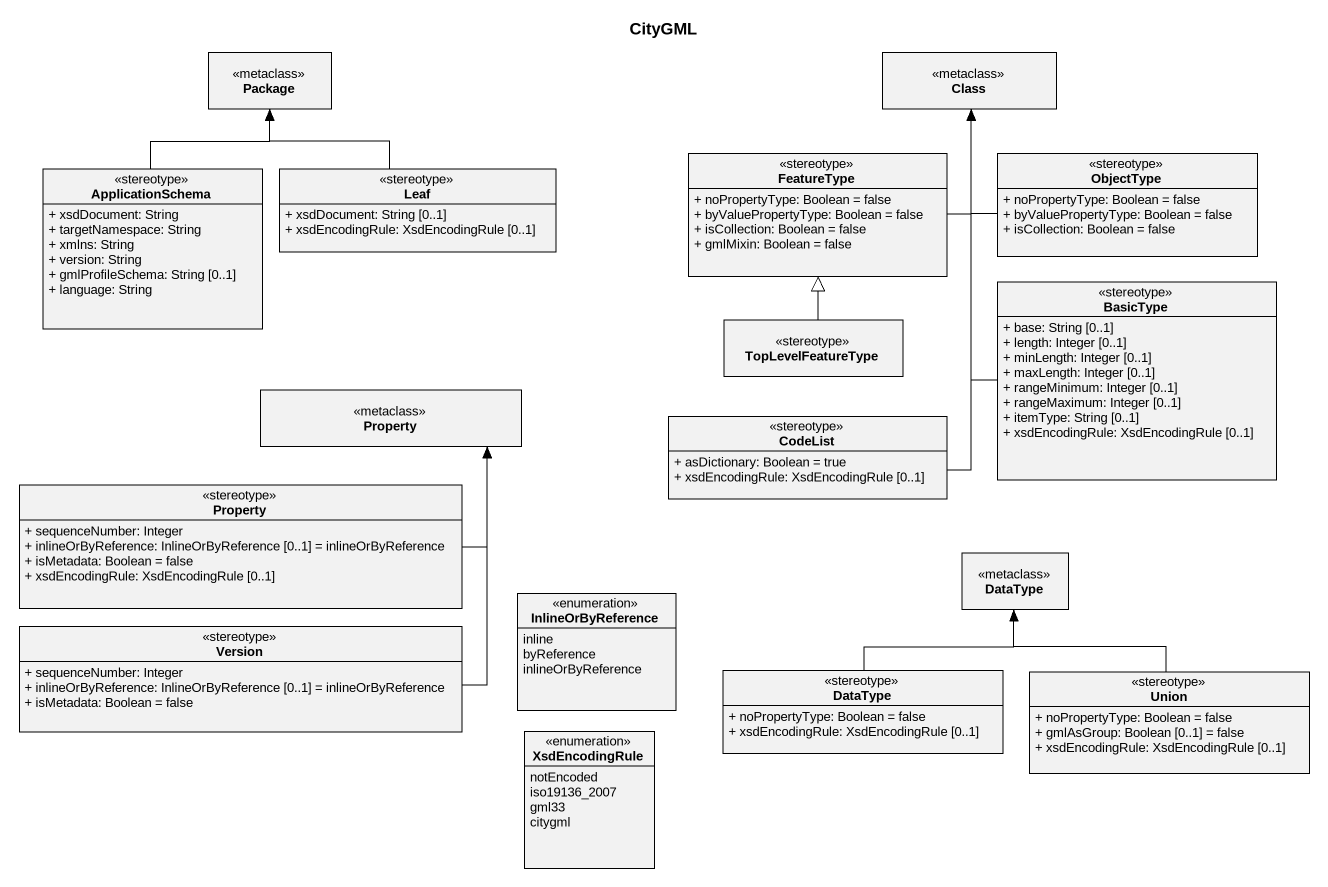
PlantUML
@startuml
title CityGML
hide circle
hide empty members
skinparam classAttributeIconSize 0
class "Package" as Package_ <<metaclass>>
class "Class" as Class_ <<metaclass>>
class ApplicationSchema <<stereotype>> {
  + xsdDocument: String
  + targetNamespace: String
  + xmlns: String
  + version: String
  + gmlProfileSchema: String [0..1]
  + language: String
}
class Leaf <<stereotype>> {
  + xsdDocument: String [0..1]
  + xsdEncodingRule: XsdEncodingRule [0..1]
}
class FeatureType <<stereotype>> {
  + noPropertyType: Boolean = false
  + byValuePropertyType: Boolean = false
  + isCollection: Boolean = false
  + gmlMixin: Boolean = false
}
class ObjectType <<stereotype>> {
  + noPropertyType: Boolean = false
  + byValuePropertyType: Boolean = false
  + isCollection: Boolean = false
}
class BasicType <<stereotype>> {
  + base: String [0..1]
  + length: Integer [0..1]
  + minLength: Integer [0..1]
  + maxLength: Integer [0..1]
  + rangeMinimum: Integer [0..1]
  + rangeMaximum: Integer [0..1]
  + itemType: String [0..1]
  + xsdEncodingRule: XsdEncodingRule [0..1]
}
class TopLevelFeatureType <<stereotype>>
class Property <<metaclass>>
class CodeList <<stereotype>> {
  + asDictionary: Boolean = true
  + xsdEncodingRule: XsdEncodingRule [0..1]
}
class "Property" as Property_2 <<stereotype>> {
  + sequenceNumber: Integer
  + inlineOrByReference: InlineOrByReference [0..1] = inlineOrByReference
  + isMetadata: Boolean = false
  + xsdEncodingRule: XsdEncodingRule [0..1]
}
class DataType <<metaclass>>
class Version <<stereotype>> {
  + sequenceNumber: Integer
  + inlineOrByReference: InlineOrByReference [0..1] = inlineOrByReference
  + isMetadata: Boolean = false
}
enum InlineOrByReference {
  inline
  byReference
  inlineOrByReference
}
class "DataType" as DataType_2 <<stereotype>> {
  + noPropertyType: Boolean = false
  + xsdEncodingRule: XsdEncodingRule [0..1]
}
class Union <<stereotype>> {
  + noPropertyType: Boolean = false
  + gmlAsGroup: Boolean [0..1] = false
  + xsdEncodingRule: XsdEncodingRule [0..1]
}
enum XsdEncodingRule {
  notEncoded
  iso19136_2007
  gml33
  citygml
}
ApplicationSchema -up-> Package_
Leaf -up-> Package_
FeatureType -up-> Class_
ObjectType -up-> Class_
BasicType -up-> Class_
TopLevelFeatureType -up-|> FeatureType
CodeList -up-> Class_
Property_2 -up-> Property
Version -up-> Property
DataType_2 -up-> DataType
Union -up-> DataType
@enduml
